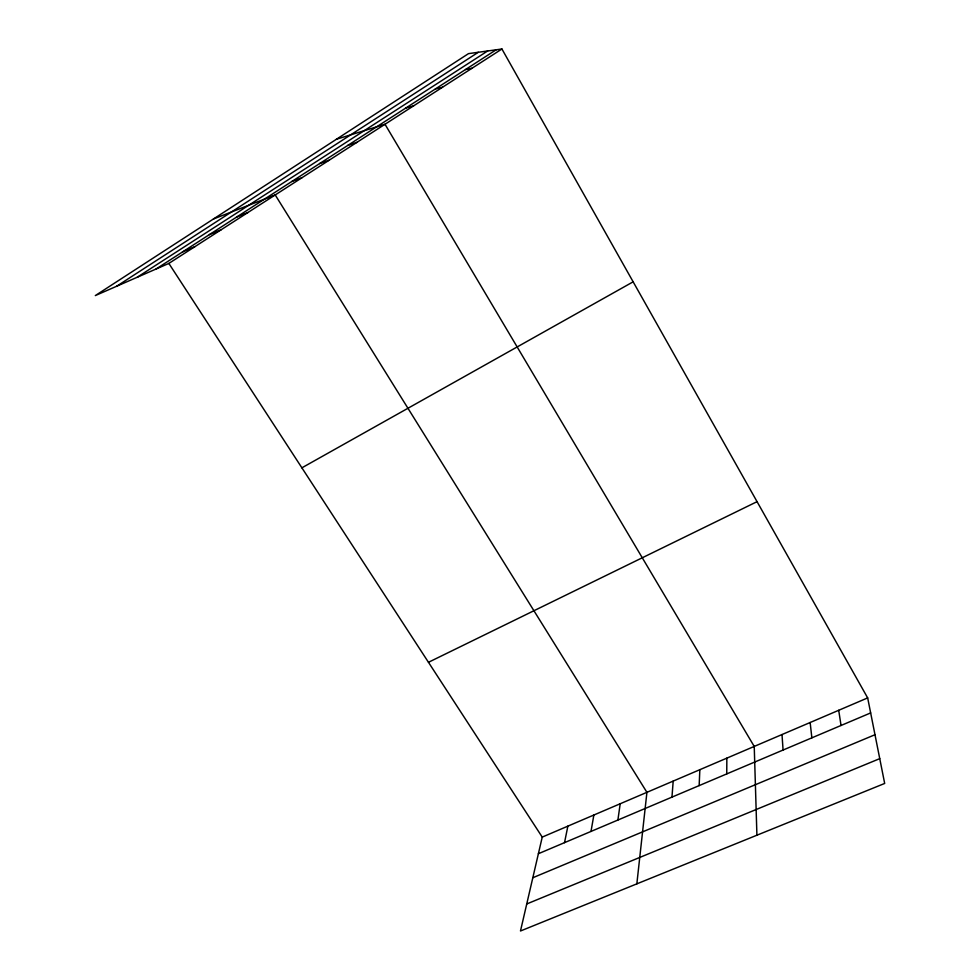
<?xml version="1.0" encoding="UTF-8"?>
<svg xmlns="http://www.w3.org/2000/svg" width="980" height="980" viewBox="0 0 980 980"><rect width="100%" height="100%" fill="white"/><g stroke="black" fill="none" stroke-linecap="round" stroke-linejoin="round"><path stroke-width="1.47" d="M726.744 773.906L726.854 758.14M699.157 785.592L699.842 769.692M671.962 797.12L673.199 781.097M636.841 883.862L646.923 792.33L275.209 194.946L213.432 218.993M617.89 820.039L620.205 803.759M591.014 831.42L593.856 815.029M564.517 842.653L567.873 826.14M168.854 263.424L542.234 837.104L520.478 931L884.683 783.449L867.668 697.907L501.919 49L468.477 53.643L95.317 295.58L168.854 263.424L501.919 49M116.706 286.221L478.301 52.283M137.286 277.218L487.673 50.972M155.992 269.047L496.137 49.809M301.889 467.827L633.141 281.824M428.468 662.296L757.062 501.662M182.464 251.983L194.836 246.691M542.234 837.104L867.668 697.907M538.388 853.727L870.657 712.926M532.826 877.737L874.993 734.718M209.365 234.649L221.211 229.712M526.75 903.964L879.746 758.643M236.682 217.033L248.001 212.464M291.82 181.496L302.024 177.686M319.615 163.574L329.268 160.157M347.863 145.371L356.916 142.345M336.397 139.27L385.005 124.264L754.233 746.429L756.915 835.217M405.732 108.07L413.548 105.889M435.377 88.972L442.531 87.232M465.5 69.543L471.993 68.269M838.709 710.304L841.036 725.47M810.154 722.517L811.857 737.842M782.003 734.559L783.081 750.031"/></g></svg>
